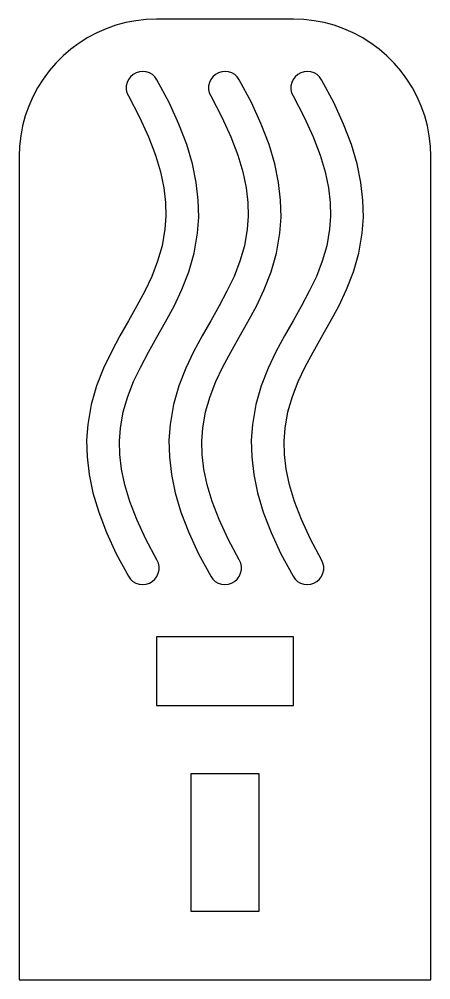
# Model space of a CAD drawing. Header units: millimetres. Extents: x -3928 to -434, y -548 to 1409.
# Drawn here: x -2824 to -2794, y 796.9 to 866.9 of the extents above; entities that cross this region are included whole.
import ezdxf

# ---------------------------------------------------------------- set-up
doc = ezdxf.new("R2010")
doc.units = ezdxf.units.MM
doc.header["$MEASUREMENT"] = 0
doc.layers.add('layer 1', color=7, linetype='Continuous')

msp = doc.modelspace()

# ---------------------------------------------------------------- linework, layer by layer
at = {"layer": 'layer 1', "color": 1, "lineweight": 25}
for points, knots in [([(-2814.0052, 866.9048), (-2814.0052, 866.9048), (-2814.7524, 866.8769), (-2814.7524, 866.8769), (-2814.7524, 866.8769), (-2814.7524, 866.8769), (-2815.4957, 866.7929), (-2815.4957, 866.7929), (-2815.4957, 866.7929), (-2815.4957, 866.7929), (-2816.2306, 866.6539), (-2816.2306, 866.6539), (-2816.2306, 866.6539), (-2816.2306, 866.6539), (-2816.9527, 866.4606), (-2816.9527, 866.4606), (-2816.9527, 866.4606), (-2816.9527, 866.4606), (-2817.6586, 866.2137), (-2817.6586, 866.2137), (-2817.6586, 866.2137), (-2817.6586, 866.2137), (-2818.3441, 865.9145), (-2818.3441, 865.9145), (-2818.3441, 865.9145), (-2818.3441, 865.9145), (-2819.0052, 865.5649), (-2819.0052, 865.5649), (-2819.0052, 865.5649), (-2819.0052, 865.5649), (-2819.6384, 865.1673), (-2819.6384, 865.1673), (-2819.6384, 865.1673), (-2819.6384, 865.1673), (-2820.2402, 864.7232), (-2820.2402, 864.7232), (-2820.2402, 864.7232), (-2820.2402, 864.7232), (-2820.8071, 864.2353), (-2820.8071, 864.2353), (-2820.8071, 864.2353), (-2820.8071, 864.2353), (-2821.3356, 863.7065), (-2821.3356, 863.7065), (-2821.3356, 863.7065), (-2821.3356, 863.7065), (-2821.8235, 863.1396), (-2821.8235, 863.1396), (-2821.8235, 863.1396), (-2821.8235, 863.1396), (-2822.2676, 862.5381), (-2822.2676, 862.5381), (-2822.2676, 862.5381), (-2822.2676, 862.5381), (-2822.6656, 861.9048), (-2822.6656, 861.9048), (-2822.6656, 861.9048), (-2822.6656, 861.9048), (-2823.0148, 861.2437), (-2823.0148, 861.2437), (-2823.0148, 861.2437), (-2823.0148, 861.2437), (-2823.314, 860.5583), (-2823.314, 860.5583), (-2823.314, 860.5583), (-2823.314, 860.5583), (-2823.5609, 859.8524), (-2823.5609, 859.8524), (-2823.5609, 859.8524), (-2823.5609, 859.8524), (-2823.7546, 859.1299), (-2823.7546, 859.1299), (-2823.7546, 859.1299), (-2823.7546, 859.1299), (-2823.8936, 858.3951), (-2823.8936, 858.3951), (-2823.8936, 858.3951), (-2823.8936, 858.3951), (-2823.9772, 857.6521), (-2823.9772, 857.6521), (-2823.9772, 857.6521), (-2823.9772, 857.6521), (-2824.0051, 856.9049), (-2824.0051, 856.9049)], [0, 0, 0, 0, 0.0454545, 0.0454545, 0.0454545, 0.0454545, 0.0909091, 0.0909091, 0.0909091, 0.0909091, 0.1363636, 0.1363636, 0.1363636, 0.1363636, 0.1818182, 0.1818182, 0.1818182, 0.1818182, 0.2272727, 0.2272727, 0.2272727, 0.2272727, 0.2727273, 0.2727273, 0.2727273, 0.2727273, 0.3181818, 0.3181818, 0.3181818, 0.3181818, 0.3636364, 0.3636364, 0.3636364, 0.3636364, 0.4090909, 0.4090909, 0.4090909, 0.4090909, 0.4545455, 0.4545455, 0.4545455, 0.4545455, 0.5, 0.5, 0.5, 0.5, 0.5454545, 0.5454545, 0.5454545, 0.5454545, 0.5909091, 0.5909091, 0.5909091, 0.5909091, 0.6363636, 0.6363636, 0.6363636, 0.6363636, 0.6818182, 0.6818182, 0.6818182, 0.6818182, 0.7272727, 0.7272727, 0.7272727, 0.7272727, 0.7727273, 0.7727273, 0.7727273, 0.7727273, 0.8181818, 0.8181818, 0.8181818, 0.8181818, 0.8636364, 0.8636364, 0.8636364, 0.8636364, 0.9090909, 0.9090909, 0.9090909, 0.9090909, 1, 1, 1, 1]), ([(-2794.0052, 856.9049), (-2794.0052, 856.9049), (-2794.0331, 857.6521), (-2794.0331, 857.6521), (-2794.0331, 857.6521), (-2794.0331, 857.6521), (-2794.117, 858.3951), (-2794.117, 858.3951), (-2794.117, 858.3951), (-2794.117, 858.3951), (-2794.256, 859.1299), (-2794.256, 859.1299), (-2794.256, 859.1299), (-2794.256, 859.1299), (-2794.4494, 859.8524), (-2794.4494, 859.8524), (-2794.4494, 859.8524), (-2794.4494, 859.8524), (-2794.6967, 860.5583), (-2794.6967, 860.5583), (-2794.6967, 860.5583), (-2794.6967, 860.5583), (-2794.9955, 861.2437), (-2794.9955, 861.2437), (-2794.9955, 861.2437), (-2794.9955, 861.2437), (-2795.3451, 861.9048), (-2795.3451, 861.9048), (-2795.3451, 861.9048), (-2795.3451, 861.9048), (-2795.743, 862.5381), (-2795.743, 862.5381), (-2795.743, 862.5381), (-2795.743, 862.5381), (-2796.1868, 863.1396), (-2796.1868, 863.1396), (-2796.1868, 863.1396), (-2796.1868, 863.1396), (-2796.6747, 863.7065), (-2796.6747, 863.7065), (-2796.6747, 863.7065), (-2796.6747, 863.7065), (-2797.2035, 864.2353), (-2797.2035, 864.2353), (-2797.2035, 864.2353), (-2797.2035, 864.2353), (-2797.7704, 864.7232), (-2797.7704, 864.7232), (-2797.7704, 864.7232), (-2797.7704, 864.7232), (-2798.3719, 865.1673), (-2798.3719, 865.1673), (-2798.3719, 865.1673), (-2798.3719, 865.1673), (-2799.0051, 865.5649), (-2799.0051, 865.5649), (-2799.0051, 865.5649), (-2799.0051, 865.5649), (-2799.6662, 865.9145), (-2799.6662, 865.9145), (-2799.6662, 865.9145), (-2799.6662, 865.9145), (-2800.3517, 866.2137), (-2800.3517, 866.2137), (-2800.3517, 866.2137), (-2800.3517, 866.2137), (-2801.0576, 866.4606), (-2801.0576, 866.4606), (-2801.0576, 866.4606), (-2801.0576, 866.4606), (-2801.7801, 866.6539), (-2801.7801, 866.6539), (-2801.7801, 866.6539), (-2801.7801, 866.6539), (-2802.5149, 866.7929), (-2802.5149, 866.7929), (-2802.5149, 866.7929), (-2802.5149, 866.7929), (-2803.2579, 866.8769), (-2803.2579, 866.8769), (-2803.2579, 866.8769), (-2803.2579, 866.8769), (-2804.0054, 866.9048), (-2804.0054, 866.9048)], [0, 0, 0, 0, 0.0454545, 0.0454545, 0.0454545, 0.0454545, 0.0909091, 0.0909091, 0.0909091, 0.0909091, 0.1363636, 0.1363636, 0.1363636, 0.1363636, 0.1818182, 0.1818182, 0.1818182, 0.1818182, 0.2272727, 0.2272727, 0.2272727, 0.2272727, 0.2727273, 0.2727273, 0.2727273, 0.2727273, 0.3181818, 0.3181818, 0.3181818, 0.3181818, 0.3636364, 0.3636364, 0.3636364, 0.3636364, 0.4090909, 0.4090909, 0.4090909, 0.4090909, 0.4545455, 0.4545455, 0.4545455, 0.4545455, 0.5, 0.5, 0.5, 0.5, 0.5454545, 0.5454545, 0.5454545, 0.5454545, 0.5909091, 0.5909091, 0.5909091, 0.5909091, 0.6363636, 0.6363636, 0.6363636, 0.6363636, 0.6818182, 0.6818182, 0.6818182, 0.6818182, 0.7272727, 0.7272727, 0.7272727, 0.7272727, 0.7727273, 0.7727273, 0.7727273, 0.7727273, 0.8181818, 0.8181818, 0.8181818, 0.8181818, 0.8636364, 0.8636364, 0.8636364, 0.8636364, 0.9090909, 0.9090909, 0.9090909, 0.9090909, 1, 1, 1, 1]), ([(-2813.9618, 862.4975), (-2813.9618, 862.4975), (-2814.1079, 862.7018), (-2814.1079, 862.7018), (-2814.1079, 862.7018), (-2814.1079, 862.7018), (-2814.2935, 862.8708), (-2814.2935, 862.8708), (-2814.2935, 862.8708), (-2814.2935, 862.8708), (-2814.5097, 862.9978), (-2814.5097, 862.9978), (-2814.5097, 862.9978), (-2814.5097, 862.9978), (-2814.7478, 863.0768), (-2814.7478, 863.0768), (-2814.7478, 863.0768), (-2814.7478, 863.0768), (-2814.9969, 863.1046), (-2814.9969, 863.1046), (-2814.9969, 863.1046), (-2814.9969, 863.1046), (-2815.2467, 863.0803), (-2815.2467, 863.0803), (-2815.2467, 863.0803), (-2815.2467, 863.0803), (-2815.4858, 863.0045), (-2815.4858, 863.0045), (-2815.4858, 863.0045), (-2815.4858, 863.0045), (-2815.7039, 862.8803), (-2815.7039, 862.8803), (-2815.7039, 862.8803), (-2815.7039, 862.8803), (-2815.8915, 862.7138), (-2815.8915, 862.7138), (-2815.8915, 862.7138), (-2815.8915, 862.7138), (-2816.0404, 862.512), (-2816.0404, 862.512), (-2816.0404, 862.512), (-2816.0404, 862.512), (-2816.1441, 862.2834), (-2816.1441, 862.2834), (-2816.1441, 862.2834), (-2816.1441, 862.2834), (-2816.1978, 862.0382), (-2816.1978, 862.0382), (-2816.1978, 862.0382), (-2816.1978, 862.0382), (-2816.1995, 861.7874), (-2816.1995, 861.7874), (-2816.1995, 861.7874), (-2816.1995, 861.7874), (-2816.1491, 861.5418), (-2816.1491, 861.5418), (-2816.1491, 861.5418), (-2816.1491, 861.5418), (-2816.0485, 861.3118), (-2816.0485, 861.3118)], [0, 0, 0, 0, 0.0625, 0.0625, 0.0625, 0.0625, 0.125, 0.125, 0.125, 0.125, 0.1875, 0.1875, 0.1875, 0.1875, 0.25, 0.25, 0.25, 0.25, 0.3125, 0.3125, 0.3125, 0.3125, 0.375, 0.375, 0.375, 0.375, 0.4375, 0.4375, 0.4375, 0.4375, 0.5, 0.5, 0.5, 0.5, 0.5625, 0.5625, 0.5625, 0.5625, 0.625, 0.625, 0.625, 0.625, 0.6875, 0.6875, 0.6875, 0.6875, 0.75, 0.75, 0.75, 0.75, 0.8125, 0.8125, 0.8125, 0.8125, 0.875, 0.875, 0.875, 0.875, 1, 1, 1, 1]), ([(-2807.9618, 862.4975), (-2807.9618, 862.4975), (-2808.1079, 862.7018), (-2808.1079, 862.7018), (-2808.1079, 862.7018), (-2808.1079, 862.7018), (-2808.2934, 862.8708), (-2808.2934, 862.8708), (-2808.2934, 862.8708), (-2808.2934, 862.8708), (-2808.5097, 862.9978), (-2808.5097, 862.9978), (-2808.5097, 862.9978), (-2808.5097, 862.9978), (-2808.7478, 863.0768), (-2808.7478, 863.0768), (-2808.7478, 863.0768), (-2808.7478, 863.0768), (-2808.9972, 863.1046), (-2808.9972, 863.1046), (-2808.9972, 863.1046), (-2808.9972, 863.1046), (-2809.2466, 863.0803), (-2809.2466, 863.0803), (-2809.2466, 863.0803), (-2809.2466, 863.0803), (-2809.4858, 863.0045), (-2809.4858, 863.0045), (-2809.4858, 863.0045), (-2809.4858, 863.0045), (-2809.7038, 862.8803), (-2809.7038, 862.8803), (-2809.7038, 862.8803), (-2809.7038, 862.8803), (-2809.8915, 862.7138), (-2809.8915, 862.7138), (-2809.8915, 862.7138), (-2809.8915, 862.7138), (-2810.0404, 862.512), (-2810.0404, 862.512), (-2810.0404, 862.512), (-2810.0404, 862.512), (-2810.1441, 862.2834), (-2810.1441, 862.2834), (-2810.1441, 862.2834), (-2810.1441, 862.2834), (-2810.1977, 862.0382), (-2810.1977, 862.0382), (-2810.1977, 862.0382), (-2810.1977, 862.0382), (-2810.1995, 861.7874), (-2810.1995, 861.7874), (-2810.1995, 861.7874), (-2810.1995, 861.7874), (-2810.149, 861.5418), (-2810.149, 861.5418), (-2810.149, 861.5418), (-2810.149, 861.5418), (-2810.0485, 861.3118), (-2810.0485, 861.3118)], [0, 0, 0, 0, 0.0625, 0.0625, 0.0625, 0.0625, 0.125, 0.125, 0.125, 0.125, 0.1875, 0.1875, 0.1875, 0.1875, 0.25, 0.25, 0.25, 0.25, 0.3125, 0.3125, 0.3125, 0.3125, 0.375, 0.375, 0.375, 0.375, 0.4375, 0.4375, 0.4375, 0.4375, 0.5, 0.5, 0.5, 0.5, 0.5625, 0.5625, 0.5625, 0.5625, 0.625, 0.625, 0.625, 0.625, 0.6875, 0.6875, 0.6875, 0.6875, 0.75, 0.75, 0.75, 0.75, 0.8125, 0.8125, 0.8125, 0.8125, 0.875, 0.875, 0.875, 0.875, 1, 1, 1, 1]), ([(-2801.9618, 862.4975), (-2801.9618, 862.4975), (-2802.1082, 862.7018), (-2802.1082, 862.7018), (-2802.1082, 862.7018), (-2802.1082, 862.7018), (-2802.2934, 862.8708), (-2802.2934, 862.8708), (-2802.2934, 862.8708), (-2802.2934, 862.8708), (-2802.5096, 862.9978), (-2802.5096, 862.9978), (-2802.5096, 862.9978), (-2802.5096, 862.9978), (-2802.7477, 863.0768), (-2802.7477, 863.0768), (-2802.7477, 863.0768), (-2802.7477, 863.0768), (-2802.9972, 863.1046), (-2802.9972, 863.1046), (-2802.9972, 863.1046), (-2802.9972, 863.1046), (-2803.2466, 863.0803), (-2803.2466, 863.0803), (-2803.2466, 863.0803), (-2803.2466, 863.0803), (-2803.4858, 863.0045), (-2803.4858, 863.0045), (-2803.4858, 863.0045), (-2803.4858, 863.0045), (-2803.7038, 862.8803), (-2803.7038, 862.8803), (-2803.7038, 862.8803), (-2803.7038, 862.8803), (-2803.8915, 862.7138), (-2803.8915, 862.7138), (-2803.8915, 862.7138), (-2803.8915, 862.7138), (-2804.0403, 862.512), (-2804.0403, 862.512), (-2804.0403, 862.512), (-2804.0403, 862.512), (-2804.144, 862.2834), (-2804.144, 862.2834), (-2804.144, 862.2834), (-2804.144, 862.2834), (-2804.1977, 862.0382), (-2804.1977, 862.0382), (-2804.1977, 862.0382), (-2804.1977, 862.0382), (-2804.1994, 861.7874), (-2804.1994, 861.7874), (-2804.1994, 861.7874), (-2804.1994, 861.7874), (-2804.149, 861.5418), (-2804.149, 861.5418), (-2804.149, 861.5418), (-2804.149, 861.5418), (-2804.0484, 861.3118), (-2804.0484, 861.3118)], [0, 0, 0, 0, 0.0625, 0.0625, 0.0625, 0.0625, 0.125, 0.125, 0.125, 0.125, 0.1875, 0.1875, 0.1875, 0.1875, 0.25, 0.25, 0.25, 0.25, 0.3125, 0.3125, 0.3125, 0.3125, 0.375, 0.375, 0.375, 0.375, 0.4375, 0.4375, 0.4375, 0.4375, 0.5, 0.5, 0.5, 0.5, 0.5625, 0.5625, 0.5625, 0.5625, 0.625, 0.625, 0.625, 0.625, 0.6875, 0.6875, 0.6875, 0.6875, 0.75, 0.75, 0.75, 0.75, 0.8125, 0.8125, 0.8125, 0.8125, 0.875, 0.875, 0.875, 0.875, 1, 1, 1, 1]), ([(-2813.9647, 827.5027), (-2813.9647, 827.5027), (-2814.7835, 829.0235), (-2814.7835, 829.0235), (-2814.7835, 829.0235), (-2814.7835, 829.0235), (-2815.4379, 830.4392), (-2815.4379, 830.4392), (-2815.4379, 830.4392), (-2815.4379, 830.4392), (-2815.9399, 831.755), (-2815.9399, 831.755), (-2815.9399, 831.755), (-2815.9399, 831.755), (-2816.3029, 832.9778), (-2816.3029, 832.9778), (-2816.3029, 832.9778), (-2816.3029, 832.9778), (-2816.5399, 834.1144), (-2816.5399, 834.1144), (-2816.5399, 834.1144), (-2816.5399, 834.1144), (-2816.6648, 835.1745), (-2816.6648, 835.1745), (-2816.6648, 835.1745), (-2816.6648, 835.1745), (-2816.6895, 836.1672), (-2816.6895, 836.1672), (-2816.6895, 836.1672), (-2816.6895, 836.1672), (-2816.6257, 837.1042), (-2816.6257, 837.1042), (-2816.6257, 837.1042), (-2816.6257, 837.1042), (-2816.4193, 838.286), (-2816.4193, 838.286), (-2816.4193, 838.286), (-2816.4193, 838.286), (-2816.0926, 839.4131), (-2816.0926, 839.4131), (-2816.0926, 839.4131), (-2816.0926, 839.4131), (-2815.664, 840.5057), (-2815.664, 840.5057), (-2815.664, 840.5057), (-2815.664, 840.5057), (-2815.1514, 841.581), (-2815.1514, 841.581), (-2815.1514, 841.581), (-2815.1514, 841.581), (-2814.5767, 842.6534), (-2814.5767, 842.6534), (-2814.5767, 842.6534), (-2814.5767, 842.6534), (-2813.9633, 843.7371), (-2813.9633, 843.7371), (-2813.9633, 843.7371), (-2813.9633, 843.7371), (-2813.335, 844.8466), (-2813.335, 844.8466), (-2813.335, 844.8466), (-2813.335, 844.8466), (-2812.7201, 845.9981), (-2812.7201, 845.9981), (-2812.7201, 845.9981), (-2812.7201, 845.9981), (-2812.1475, 847.2071), (-2812.1475, 847.2071), (-2812.1475, 847.2071), (-2812.1475, 847.2071), (-2811.6476, 848.4894), (-2811.6476, 848.4894), (-2811.6476, 848.4894), (-2811.6476, 848.4894), (-2811.2539, 849.8585), (-2811.2539, 849.8585), (-2811.2539, 849.8585), (-2811.2539, 849.8585), (-2811.0003, 851.3243), (-2811.0003, 851.3243), (-2811.0003, 851.3243), (-2811.0003, 851.3243), (-2810.9216, 852.4906), (-2810.9216, 852.4906), (-2810.9216, 852.4906), (-2810.9216, 852.4906), (-2810.9516, 853.7162), (-2810.9516, 853.7162), (-2810.9516, 853.7162), (-2810.9516, 853.7162), (-2811.1015, 855.0027), (-2811.1015, 855.0027), (-2811.1015, 855.0027), (-2811.1015, 855.0027), (-2811.3802, 856.3539), (-2811.3802, 856.3539), (-2811.3802, 856.3539), (-2811.3802, 856.3539), (-2811.7969, 857.7728), (-2811.7969, 857.7728), (-2811.7969, 857.7728), (-2811.7969, 857.7728), (-2812.3599, 859.2654), (-2812.3599, 859.2654), (-2812.3599, 859.2654), (-2812.3599, 859.2654), (-2813.0785, 860.838), (-2813.0785, 860.838), (-2813.0785, 860.838), (-2813.0785, 860.838), (-2813.9618, 862.4975), (-2813.9618, 862.4975)], [0, 0, 0, 0, 0.0344828, 0.0344828, 0.0344828, 0.0344828, 0.0689655, 0.0689655, 0.0689655, 0.0689655, 0.1034483, 0.1034483, 0.1034483, 0.1034483, 0.137931, 0.137931, 0.137931, 0.137931, 0.1724138, 0.1724138, 0.1724138, 0.1724138, 0.2068966, 0.2068966, 0.2068966, 0.2068966, 0.2413793, 0.2413793, 0.2413793, 0.2413793, 0.2758621, 0.2758621, 0.2758621, 0.2758621, 0.3103448, 0.3103448, 0.3103448, 0.3103448, 0.3448276, 0.3448276, 0.3448276, 0.3448276, 0.3793103, 0.3793103, 0.3793103, 0.3793103, 0.4137931, 0.4137931, 0.4137931, 0.4137931, 0.4482759, 0.4482759, 0.4482759, 0.4482759, 0.4827586, 0.4827586, 0.4827586, 0.4827586, 0.5172414, 0.5172414, 0.5172414, 0.5172414, 0.5517241, 0.5517241, 0.5517241, 0.5517241, 0.5862069, 0.5862069, 0.5862069, 0.5862069, 0.6206897, 0.6206897, 0.6206897, 0.6206897, 0.6551724, 0.6551724, 0.6551724, 0.6551724, 0.6896552, 0.6896552, 0.6896552, 0.6896552, 0.7241379, 0.7241379, 0.7241379, 0.7241379, 0.7586207, 0.7586207, 0.7586207, 0.7586207, 0.7931034, 0.7931034, 0.7931034, 0.7931034, 0.8275862, 0.8275862, 0.8275862, 0.8275862, 0.862069, 0.862069, 0.862069, 0.862069, 0.8965517, 0.8965517, 0.8965517, 0.8965517, 0.9310345, 0.9310345, 0.9310345, 0.9310345, 1, 1, 1, 1]), ([(-2807.9646, 827.5027), (-2807.9646, 827.5027), (-2808.7834, 829.0235), (-2808.7834, 829.0235), (-2808.7834, 829.0235), (-2808.7834, 829.0235), (-2809.4378, 830.4392), (-2809.4378, 830.4392), (-2809.4378, 830.4392), (-2809.4378, 830.4392), (-2809.9398, 831.755), (-2809.9398, 831.755), (-2809.9398, 831.755), (-2809.9398, 831.755), (-2810.3028, 832.9778), (-2810.3028, 832.9778), (-2810.3028, 832.9778), (-2810.3028, 832.9778), (-2810.5399, 834.1144), (-2810.5399, 834.1144), (-2810.5399, 834.1144), (-2810.5399, 834.1144), (-2810.6648, 835.1745), (-2810.6648, 835.1745), (-2810.6648, 835.1745), (-2810.6648, 835.1745), (-2810.6895, 836.1672), (-2810.6895, 836.1672), (-2810.6895, 836.1672), (-2810.6895, 836.1672), (-2810.6256, 837.1042), (-2810.6256, 837.1042), (-2810.6256, 837.1042), (-2810.6256, 837.1042), (-2810.4193, 838.286), (-2810.4193, 838.286), (-2810.4193, 838.286), (-2810.4193, 838.286), (-2810.0929, 839.4131), (-2810.0929, 839.4131), (-2810.0929, 839.4131), (-2810.0929, 839.4131), (-2809.664, 840.5057), (-2809.664, 840.5057), (-2809.664, 840.5057), (-2809.664, 840.5057), (-2809.1514, 841.581), (-2809.1514, 841.581), (-2809.1514, 841.581), (-2809.1514, 841.581), (-2808.5767, 842.6534), (-2808.5767, 842.6534), (-2808.5767, 842.6534), (-2808.5767, 842.6534), (-2807.9632, 843.7371), (-2807.9632, 843.7371), (-2807.9632, 843.7371), (-2807.9632, 843.7371), (-2807.3349, 844.8466), (-2807.3349, 844.8466), (-2807.3349, 844.8466), (-2807.3349, 844.8466), (-2806.72, 845.9981), (-2806.72, 845.9981), (-2806.72, 845.9981), (-2806.72, 845.9981), (-2806.1475, 847.2071), (-2806.1475, 847.2071), (-2806.1475, 847.2071), (-2806.1475, 847.2071), (-2805.6476, 848.4894), (-2805.6476, 848.4894), (-2805.6476, 848.4894), (-2805.6476, 848.4894), (-2805.2539, 849.8585), (-2805.2539, 849.8585), (-2805.2539, 849.8585), (-2805.2539, 849.8585), (-2805.0006, 851.3243), (-2805.0006, 851.3243), (-2805.0006, 851.3243), (-2805.0006, 851.3243), (-2804.9216, 852.4906), (-2804.9216, 852.4906), (-2804.9216, 852.4906), (-2804.9216, 852.4906), (-2804.9519, 853.7162), (-2804.9519, 853.7162), (-2804.9519, 853.7162), (-2804.9519, 853.7162), (-2805.1015, 855.0027), (-2805.1015, 855.0027), (-2805.1015, 855.0027), (-2805.1015, 855.0027), (-2805.3802, 856.3539), (-2805.3802, 856.3539), (-2805.3802, 856.3539), (-2805.3802, 856.3539), (-2805.7968, 857.7728), (-2805.7968, 857.7728), (-2805.7968, 857.7728), (-2805.7968, 857.7728), (-2806.3598, 859.2654), (-2806.3598, 859.2654), (-2806.3598, 859.2654), (-2806.3598, 859.2654), (-2807.0784, 860.838), (-2807.0784, 860.838), (-2807.0784, 860.838), (-2807.0784, 860.838), (-2807.9618, 862.4975), (-2807.9618, 862.4975)], [0, 0, 0, 0, 0.0344828, 0.0344828, 0.0344828, 0.0344828, 0.0689655, 0.0689655, 0.0689655, 0.0689655, 0.1034483, 0.1034483, 0.1034483, 0.1034483, 0.137931, 0.137931, 0.137931, 0.137931, 0.1724138, 0.1724138, 0.1724138, 0.1724138, 0.2068966, 0.2068966, 0.2068966, 0.2068966, 0.2413793, 0.2413793, 0.2413793, 0.2413793, 0.2758621, 0.2758621, 0.2758621, 0.2758621, 0.3103448, 0.3103448, 0.3103448, 0.3103448, 0.3448276, 0.3448276, 0.3448276, 0.3448276, 0.3793103, 0.3793103, 0.3793103, 0.3793103, 0.4137931, 0.4137931, 0.4137931, 0.4137931, 0.4482759, 0.4482759, 0.4482759, 0.4482759, 0.4827586, 0.4827586, 0.4827586, 0.4827586, 0.5172414, 0.5172414, 0.5172414, 0.5172414, 0.5517241, 0.5517241, 0.5517241, 0.5517241, 0.5862069, 0.5862069, 0.5862069, 0.5862069, 0.6206897, 0.6206897, 0.6206897, 0.6206897, 0.6551724, 0.6551724, 0.6551724, 0.6551724, 0.6896552, 0.6896552, 0.6896552, 0.6896552, 0.7241379, 0.7241379, 0.7241379, 0.7241379, 0.7586207, 0.7586207, 0.7586207, 0.7586207, 0.7931034, 0.7931034, 0.7931034, 0.7931034, 0.8275862, 0.8275862, 0.8275862, 0.8275862, 0.862069, 0.862069, 0.862069, 0.862069, 0.8965517, 0.8965517, 0.8965517, 0.8965517, 0.9310345, 0.9310345, 0.9310345, 0.9310345, 1, 1, 1, 1]), ([(-2801.9649, 827.5027), (-2801.9649, 827.5027), (-2802.7837, 829.0235), (-2802.7837, 829.0235), (-2802.7837, 829.0235), (-2802.7837, 829.0235), (-2803.4378, 830.4392), (-2803.4378, 830.4392), (-2803.4378, 830.4392), (-2803.4378, 830.4392), (-2803.9398, 831.755), (-2803.9398, 831.755), (-2803.9398, 831.755), (-2803.9398, 831.755), (-2804.3028, 832.9778), (-2804.3028, 832.9778), (-2804.3028, 832.9778), (-2804.3028, 832.9778), (-2804.5399, 834.1144), (-2804.5399, 834.1144), (-2804.5399, 834.1144), (-2804.5399, 834.1144), (-2804.6647, 835.1745), (-2804.6647, 835.1745), (-2804.6647, 835.1745), (-2804.6647, 835.1745), (-2804.6894, 836.1672), (-2804.6894, 836.1672), (-2804.6894, 836.1672), (-2804.6894, 836.1672), (-2804.6256, 837.1042), (-2804.6256, 837.1042), (-2804.6256, 837.1042), (-2804.6256, 837.1042), (-2804.4192, 838.286), (-2804.4192, 838.286), (-2804.4192, 838.286), (-2804.4192, 838.286), (-2804.0929, 839.4131), (-2804.0929, 839.4131), (-2804.0929, 839.4131), (-2804.0929, 839.4131), (-2803.6639, 840.5057), (-2803.6639, 840.5057), (-2803.6639, 840.5057), (-2803.6639, 840.5057), (-2803.1513, 841.581), (-2803.1513, 841.581), (-2803.1513, 841.581), (-2803.1513, 841.581), (-2802.5767, 842.6534), (-2802.5767, 842.6534), (-2802.5767, 842.6534), (-2802.5767, 842.6534), (-2801.9632, 843.7371), (-2801.9632, 843.7371), (-2801.9632, 843.7371), (-2801.9632, 843.7371), (-2801.3349, 844.8466), (-2801.3349, 844.8466), (-2801.3349, 844.8466), (-2801.3349, 844.8466), (-2800.72, 845.9981), (-2800.72, 845.9981), (-2800.72, 845.9981), (-2800.72, 845.9981), (-2800.1474, 847.2071), (-2800.1474, 847.2071), (-2800.1474, 847.2071), (-2800.1474, 847.2071), (-2799.6475, 848.4894), (-2799.6475, 848.4894), (-2799.6475, 848.4894), (-2799.6475, 848.4894), (-2799.2538, 849.8585), (-2799.2538, 849.8585), (-2799.2538, 849.8585), (-2799.2538, 849.8585), (-2799.0005, 851.3243), (-2799.0005, 851.3243), (-2799.0005, 851.3243), (-2799.0005, 851.3243), (-2798.9219, 852.4906), (-2798.9219, 852.4906), (-2798.9219, 852.4906), (-2798.9219, 852.4906), (-2798.9519, 853.7162), (-2798.9519, 853.7162), (-2798.9519, 853.7162), (-2798.9519, 853.7162), (-2799.1014, 855.0027), (-2799.1014, 855.0027), (-2799.1014, 855.0027), (-2799.1014, 855.0027), (-2799.3801, 856.3539), (-2799.3801, 856.3539), (-2799.3801, 856.3539), (-2799.3801, 856.3539), (-2799.7968, 857.7728), (-2799.7968, 857.7728), (-2799.7968, 857.7728), (-2799.7968, 857.7728), (-2800.3598, 859.2654), (-2800.3598, 859.2654), (-2800.3598, 859.2654), (-2800.3598, 859.2654), (-2801.0784, 860.838), (-2801.0784, 860.838), (-2801.0784, 860.838), (-2801.0784, 860.838), (-2801.9618, 862.4975), (-2801.9618, 862.4975)], [0, 0, 0, 0, 0.0344828, 0.0344828, 0.0344828, 0.0344828, 0.0689655, 0.0689655, 0.0689655, 0.0689655, 0.1034483, 0.1034483, 0.1034483, 0.1034483, 0.137931, 0.137931, 0.137931, 0.137931, 0.1724138, 0.1724138, 0.1724138, 0.1724138, 0.2068966, 0.2068966, 0.2068966, 0.2068966, 0.2413793, 0.2413793, 0.2413793, 0.2413793, 0.2758621, 0.2758621, 0.2758621, 0.2758621, 0.3103448, 0.3103448, 0.3103448, 0.3103448, 0.3448276, 0.3448276, 0.3448276, 0.3448276, 0.3793103, 0.3793103, 0.3793103, 0.3793103, 0.4137931, 0.4137931, 0.4137931, 0.4137931, 0.4482759, 0.4482759, 0.4482759, 0.4482759, 0.4827586, 0.4827586, 0.4827586, 0.4827586, 0.5172414, 0.5172414, 0.5172414, 0.5172414, 0.5517241, 0.5517241, 0.5517241, 0.5517241, 0.5862069, 0.5862069, 0.5862069, 0.5862069, 0.6206897, 0.6206897, 0.6206897, 0.6206897, 0.6551724, 0.6551724, 0.6551724, 0.6551724, 0.6896552, 0.6896552, 0.6896552, 0.6896552, 0.7241379, 0.7241379, 0.7241379, 0.7241379, 0.7586207, 0.7586207, 0.7586207, 0.7586207, 0.7931034, 0.7931034, 0.7931034, 0.7931034, 0.8275862, 0.8275862, 0.8275862, 0.8275862, 0.862069, 0.862069, 0.862069, 0.862069, 0.8965517, 0.8965517, 0.8965517, 0.8965517, 0.9310345, 0.9310345, 0.9310345, 0.9310345, 1, 1, 1, 1]), ([(-2816.0485, 861.3118), (-2816.0485, 861.3118), (-2815.2294, 859.773), (-2815.2294, 859.773), (-2815.2294, 859.773), (-2815.2294, 859.773), (-2814.5746, 858.3407), (-2814.5746, 858.3407), (-2814.5746, 858.3407), (-2814.5746, 858.3407), (-2814.0719, 857.009), (-2814.0719, 857.009), (-2814.0719, 857.009), (-2814.0719, 857.009), (-2813.7086, 855.7715), (-2813.7086, 855.7715), (-2813.7086, 855.7715), (-2813.7086, 855.7715), (-2813.4708, 854.6207), (-2813.4708, 854.6207), (-2813.4708, 854.6207), (-2813.4708, 854.6207), (-2813.3459, 853.5479), (-2813.3459, 853.5479), (-2813.3459, 853.5479), (-2813.3459, 853.5479), (-2813.3209, 852.5432), (-2813.3209, 852.5432), (-2813.3209, 852.5432), (-2813.3209, 852.5432), (-2813.3851, 851.5956), (-2813.3851, 851.5956), (-2813.3851, 851.5956), (-2813.3851, 851.5956), (-2813.5918, 850.4018), (-2813.5918, 850.4018), (-2813.5918, 850.4018), (-2813.5918, 850.4018), (-2813.9185, 849.2655), (-2813.9185, 849.2655), (-2813.9185, 849.2655), (-2813.9185, 849.2655), (-2814.3474, 848.1659), (-2814.3474, 848.1659), (-2814.3474, 848.1659), (-2814.3474, 848.1659), (-2814.86, 847.0864), (-2814.86, 847.0864), (-2814.86, 847.0864), (-2814.86, 847.0864), (-2815.4343, 846.0119), (-2815.4343, 846.0119), (-2815.4343, 846.0119), (-2815.4343, 846.0119), (-2816.0471, 844.9278), (-2816.0471, 844.9278), (-2816.0471, 844.9278), (-2816.0471, 844.9278), (-2816.6751, 843.82), (-2816.6751, 843.82), (-2816.6751, 843.82), (-2816.6751, 843.82), (-2817.29, 842.6725), (-2817.29, 842.6725), (-2817.29, 842.6725), (-2817.29, 842.6725), (-2817.8622, 841.4688), (-2817.8622, 841.4688), (-2817.8622, 841.4688), (-2817.8622, 841.4688), (-2818.362, 840.1938), (-2818.362, 840.1938), (-2818.362, 840.1938), (-2818.362, 840.1938), (-2818.7561, 838.8335), (-2818.7561, 838.8335), (-2818.7561, 838.8335), (-2818.7561, 838.8335), (-2819.0097, 837.378), (-2819.0097, 837.378), (-2819.0097, 837.378), (-2819.0097, 837.378), (-2819.0888, 836.2205), (-2819.0888, 836.2205), (-2819.0888, 836.2205), (-2819.0888, 836.2205), (-2819.0588, 835.0045), (-2819.0588, 835.0045), (-2819.0588, 835.0045), (-2819.0588, 835.0045), (-2818.9089, 833.7285), (-2818.9089, 833.7285), (-2818.9089, 833.7285), (-2818.9089, 833.7285), (-2818.6295, 832.3897), (-2818.6295, 832.3897), (-2818.6295, 832.3897), (-2818.6295, 832.3897), (-2818.2125, 830.9839), (-2818.2125, 830.9839), (-2818.2125, 830.9839), (-2818.2125, 830.9839), (-2817.6487, 829.5061), (-2817.6487, 829.5061), (-2817.6487, 829.5061), (-2817.6487, 829.5061), (-2816.9298, 827.9493), (-2816.9298, 827.9493), (-2816.9298, 827.9493), (-2816.9298, 827.9493), (-2816.0457, 826.3067), (-2816.0457, 826.3067)], [0, 0, 0, 0, 0.0344828, 0.0344828, 0.0344828, 0.0344828, 0.0689655, 0.0689655, 0.0689655, 0.0689655, 0.1034483, 0.1034483, 0.1034483, 0.1034483, 0.137931, 0.137931, 0.137931, 0.137931, 0.1724138, 0.1724138, 0.1724138, 0.1724138, 0.2068966, 0.2068966, 0.2068966, 0.2068966, 0.2413793, 0.2413793, 0.2413793, 0.2413793, 0.2758621, 0.2758621, 0.2758621, 0.2758621, 0.3103448, 0.3103448, 0.3103448, 0.3103448, 0.3448276, 0.3448276, 0.3448276, 0.3448276, 0.3793103, 0.3793103, 0.3793103, 0.3793103, 0.4137931, 0.4137931, 0.4137931, 0.4137931, 0.4482759, 0.4482759, 0.4482759, 0.4482759, 0.4827586, 0.4827586, 0.4827586, 0.4827586, 0.5172414, 0.5172414, 0.5172414, 0.5172414, 0.5517241, 0.5517241, 0.5517241, 0.5517241, 0.5862069, 0.5862069, 0.5862069, 0.5862069, 0.6206897, 0.6206897, 0.6206897, 0.6206897, 0.6551724, 0.6551724, 0.6551724, 0.6551724, 0.6896552, 0.6896552, 0.6896552, 0.6896552, 0.7241379, 0.7241379, 0.7241379, 0.7241379, 0.7586207, 0.7586207, 0.7586207, 0.7586207, 0.7931034, 0.7931034, 0.7931034, 0.7931034, 0.8275862, 0.8275862, 0.8275862, 0.8275862, 0.862069, 0.862069, 0.862069, 0.862069, 0.8965517, 0.8965517, 0.8965517, 0.8965517, 0.9310345, 0.9310345, 0.9310345, 0.9310345, 1, 1, 1, 1]), ([(-2810.0485, 861.3118), (-2810.0485, 861.3118), (-2809.2293, 859.773), (-2809.2293, 859.773), (-2809.2293, 859.773), (-2809.2293, 859.773), (-2808.5746, 858.3407), (-2808.5746, 858.3407), (-2808.5746, 858.3407), (-2808.5746, 858.3407), (-2808.0719, 857.009), (-2808.0719, 857.009), (-2808.0719, 857.009), (-2808.0719, 857.009), (-2807.7085, 855.7715), (-2807.7085, 855.7715), (-2807.7085, 855.7715), (-2807.7085, 855.7715), (-2807.4707, 854.6207), (-2807.4707, 854.6207), (-2807.4707, 854.6207), (-2807.4707, 854.6207), (-2807.3459, 853.5479), (-2807.3459, 853.5479), (-2807.3459, 853.5479), (-2807.3459, 853.5479), (-2807.3208, 852.5432), (-2807.3208, 852.5432), (-2807.3208, 852.5432), (-2807.3208, 852.5432), (-2807.385, 851.5956), (-2807.385, 851.5956), (-2807.385, 851.5956), (-2807.385, 851.5956), (-2807.5917, 850.4018), (-2807.5917, 850.4018), (-2807.5917, 850.4018), (-2807.5917, 850.4018), (-2807.9184, 849.2655), (-2807.9184, 849.2655), (-2807.9184, 849.2655), (-2807.9184, 849.2655), (-2808.3474, 848.1659), (-2808.3474, 848.1659), (-2808.3474, 848.1659), (-2808.3474, 848.1659), (-2808.86, 847.0864), (-2808.86, 847.0864), (-2808.86, 847.0864), (-2808.86, 847.0864), (-2809.4343, 846.0119), (-2809.4343, 846.0119), (-2809.4343, 846.0119), (-2809.4343, 846.0119), (-2810.0471, 844.9278), (-2810.0471, 844.9278), (-2810.0471, 844.9278), (-2810.0471, 844.9278), (-2810.675, 843.82), (-2810.675, 843.82), (-2810.675, 843.82), (-2810.675, 843.82), (-2811.2899, 842.6725), (-2811.2899, 842.6725), (-2811.2899, 842.6725), (-2811.2899, 842.6725), (-2811.8621, 841.4688), (-2811.8621, 841.4688), (-2811.8621, 841.4688), (-2811.8621, 841.4688), (-2812.3624, 840.1938), (-2812.3624, 840.1938), (-2812.3624, 840.1938), (-2812.3624, 840.1938), (-2812.7561, 838.8335), (-2812.7561, 838.8335), (-2812.7561, 838.8335), (-2812.7561, 838.8335), (-2813.0101, 837.378), (-2813.0101, 837.378), (-2813.0101, 837.378), (-2813.0101, 837.378), (-2813.0887, 836.2205), (-2813.0887, 836.2205), (-2813.0887, 836.2205), (-2813.0887, 836.2205), (-2813.0587, 835.0045), (-2813.0587, 835.0045), (-2813.0587, 835.0045), (-2813.0587, 835.0045), (-2812.9088, 833.7285), (-2812.9088, 833.7285), (-2812.9088, 833.7285), (-2812.9088, 833.7285), (-2812.6294, 832.3897), (-2812.6294, 832.3897), (-2812.6294, 832.3897), (-2812.6294, 832.3897), (-2812.2124, 830.9839), (-2812.2124, 830.9839), (-2812.2124, 830.9839), (-2812.2124, 830.9839), (-2811.649, 829.5061), (-2811.649, 829.5061), (-2811.649, 829.5061), (-2811.649, 829.5061), (-2810.9297, 827.9493), (-2810.9297, 827.9493), (-2810.9297, 827.9493), (-2810.9297, 827.9493), (-2810.0457, 826.3067), (-2810.0457, 826.3067)], [0, 0, 0, 0, 0.0344828, 0.0344828, 0.0344828, 0.0344828, 0.0689655, 0.0689655, 0.0689655, 0.0689655, 0.1034483, 0.1034483, 0.1034483, 0.1034483, 0.137931, 0.137931, 0.137931, 0.137931, 0.1724138, 0.1724138, 0.1724138, 0.1724138, 0.2068966, 0.2068966, 0.2068966, 0.2068966, 0.2413793, 0.2413793, 0.2413793, 0.2413793, 0.2758621, 0.2758621, 0.2758621, 0.2758621, 0.3103448, 0.3103448, 0.3103448, 0.3103448, 0.3448276, 0.3448276, 0.3448276, 0.3448276, 0.3793103, 0.3793103, 0.3793103, 0.3793103, 0.4137931, 0.4137931, 0.4137931, 0.4137931, 0.4482759, 0.4482759, 0.4482759, 0.4482759, 0.4827586, 0.4827586, 0.4827586, 0.4827586, 0.5172414, 0.5172414, 0.5172414, 0.5172414, 0.5517241, 0.5517241, 0.5517241, 0.5517241, 0.5862069, 0.5862069, 0.5862069, 0.5862069, 0.6206897, 0.6206897, 0.6206897, 0.6206897, 0.6551724, 0.6551724, 0.6551724, 0.6551724, 0.6896552, 0.6896552, 0.6896552, 0.6896552, 0.7241379, 0.7241379, 0.7241379, 0.7241379, 0.7586207, 0.7586207, 0.7586207, 0.7586207, 0.7931034, 0.7931034, 0.7931034, 0.7931034, 0.8275862, 0.8275862, 0.8275862, 0.8275862, 0.862069, 0.862069, 0.862069, 0.862069, 0.8965517, 0.8965517, 0.8965517, 0.8965517, 0.9310345, 0.9310345, 0.9310345, 0.9310345, 1, 1, 1, 1]), ([(-2804.0484, 861.3118), (-2804.0484, 861.3118), (-2803.2293, 859.773), (-2803.2293, 859.773), (-2803.2293, 859.773), (-2803.2293, 859.773), (-2802.5745, 858.3407), (-2802.5745, 858.3407), (-2802.5745, 858.3407), (-2802.5745, 858.3407), (-2802.0718, 857.009), (-2802.0718, 857.009), (-2802.0718, 857.009), (-2802.0718, 857.009), (-2801.7085, 855.7715), (-2801.7085, 855.7715), (-2801.7085, 855.7715), (-2801.7085, 855.7715), (-2801.4707, 854.6207), (-2801.4707, 854.6207), (-2801.4707, 854.6207), (-2801.4707, 854.6207), (-2801.3458, 853.5479), (-2801.3458, 853.5479), (-2801.3458, 853.5479), (-2801.3458, 853.5479), (-2801.3211, 852.5432), (-2801.3211, 852.5432), (-2801.3211, 852.5432), (-2801.3211, 852.5432), (-2801.385, 851.5956), (-2801.385, 851.5956), (-2801.385, 851.5956), (-2801.385, 851.5956), (-2801.5917, 850.4018), (-2801.5917, 850.4018), (-2801.5917, 850.4018), (-2801.5917, 850.4018), (-2801.9184, 849.2655), (-2801.9184, 849.2655), (-2801.9184, 849.2655), (-2801.9184, 849.2655), (-2802.3473, 848.1659), (-2802.3473, 848.1659), (-2802.3473, 848.1659), (-2802.3473, 848.1659), (-2802.8599, 847.0864), (-2802.8599, 847.0864), (-2802.8599, 847.0864), (-2802.8599, 847.0864), (-2803.4343, 846.0119), (-2803.4343, 846.0119), (-2803.4343, 846.0119), (-2803.4343, 846.0119), (-2804.047, 844.9278), (-2804.047, 844.9278), (-2804.047, 844.9278), (-2804.047, 844.9278), (-2804.675, 843.82), (-2804.675, 843.82), (-2804.675, 843.82), (-2804.675, 843.82), (-2805.2899, 842.6725), (-2805.2899, 842.6725), (-2805.2899, 842.6725), (-2805.2899, 842.6725), (-2805.8621, 841.4688), (-2805.8621, 841.4688), (-2805.8621, 841.4688), (-2805.8621, 841.4688), (-2806.3623, 840.1938), (-2806.3623, 840.1938), (-2806.3623, 840.1938), (-2806.3623, 840.1938), (-2806.756, 838.8335), (-2806.756, 838.8335), (-2806.756, 838.8335), (-2806.756, 838.8335), (-2807.01, 837.378), (-2807.01, 837.378), (-2807.01, 837.378), (-2807.01, 837.378), (-2807.0887, 836.2205), (-2807.0887, 836.2205), (-2807.0887, 836.2205), (-2807.0887, 836.2205), (-2807.0587, 835.0045), (-2807.0587, 835.0045), (-2807.0587, 835.0045), (-2807.0587, 835.0045), (-2806.9088, 833.7285), (-2806.9088, 833.7285), (-2806.9088, 833.7285), (-2806.9088, 833.7285), (-2806.6297, 832.3897), (-2806.6297, 832.3897), (-2806.6297, 832.3897), (-2806.6297, 832.3897), (-2806.2124, 830.9839), (-2806.2124, 830.9839), (-2806.2124, 830.9839), (-2806.2124, 830.9839), (-2805.649, 829.5061), (-2805.649, 829.5061), (-2805.649, 829.5061), (-2805.649, 829.5061), (-2804.9297, 827.9493), (-2804.9297, 827.9493), (-2804.9297, 827.9493), (-2804.9297, 827.9493), (-2804.0456, 826.3067), (-2804.0456, 826.3067)], [0, 0, 0, 0, 0.0344828, 0.0344828, 0.0344828, 0.0344828, 0.0689655, 0.0689655, 0.0689655, 0.0689655, 0.1034483, 0.1034483, 0.1034483, 0.1034483, 0.137931, 0.137931, 0.137931, 0.137931, 0.1724138, 0.1724138, 0.1724138, 0.1724138, 0.2068966, 0.2068966, 0.2068966, 0.2068966, 0.2413793, 0.2413793, 0.2413793, 0.2413793, 0.2758621, 0.2758621, 0.2758621, 0.2758621, 0.3103448, 0.3103448, 0.3103448, 0.3103448, 0.3448276, 0.3448276, 0.3448276, 0.3448276, 0.3793103, 0.3793103, 0.3793103, 0.3793103, 0.4137931, 0.4137931, 0.4137931, 0.4137931, 0.4482759, 0.4482759, 0.4482759, 0.4482759, 0.4827586, 0.4827586, 0.4827586, 0.4827586, 0.5172414, 0.5172414, 0.5172414, 0.5172414, 0.5517241, 0.5517241, 0.5517241, 0.5517241, 0.5862069, 0.5862069, 0.5862069, 0.5862069, 0.6206897, 0.6206897, 0.6206897, 0.6206897, 0.6551724, 0.6551724, 0.6551724, 0.6551724, 0.6896552, 0.6896552, 0.6896552, 0.6896552, 0.7241379, 0.7241379, 0.7241379, 0.7241379, 0.7586207, 0.7586207, 0.7586207, 0.7586207, 0.7931034, 0.7931034, 0.7931034, 0.7931034, 0.8275862, 0.8275862, 0.8275862, 0.8275862, 0.862069, 0.862069, 0.862069, 0.862069, 0.8965517, 0.8965517, 0.8965517, 0.8965517, 0.9310345, 0.9310345, 0.9310345, 0.9310345, 1, 1, 1, 1]), ([(-2816.0457, 826.3067), (-2816.0457, 826.3067), (-2815.8986, 826.1035), (-2815.8986, 826.1035), (-2815.8986, 826.1035), (-2815.8986, 826.1035), (-2815.7127, 825.9353), (-2815.7127, 825.9353), (-2815.7127, 825.9353), (-2815.7127, 825.9353), (-2815.4957, 825.8097), (-2815.4957, 825.8097), (-2815.4957, 825.8097), (-2815.4957, 825.8097), (-2815.2572, 825.7314), (-2815.2572, 825.7314), (-2815.2572, 825.7314), (-2815.2572, 825.7314), (-2815.0078, 825.7049), (-2815.0078, 825.7049), (-2815.0078, 825.7049), (-2815.0078, 825.7049), (-2814.7581, 825.7303), (-2814.7581, 825.7303), (-2814.7581, 825.7303), (-2814.7581, 825.7303), (-2814.5196, 825.8076), (-2814.5196, 825.8076), (-2814.5196, 825.8076), (-2814.5196, 825.8076), (-2814.3019, 825.9324), (-2814.3019, 825.9324), (-2814.3019, 825.9324), (-2814.3019, 825.9324), (-2814.1153, 826.1), (-2814.1153, 826.1), (-2814.1153, 826.1), (-2814.1153, 826.1), (-2813.9671, 826.3025), (-2813.9671, 826.3025), (-2813.9671, 826.3025), (-2813.9671, 826.3025), (-2813.8648, 826.5315), (-2813.8648, 826.5315), (-2813.8648, 826.5315), (-2813.8648, 826.5315), (-2813.8123, 826.777), (-2813.8123, 826.777), (-2813.8123, 826.777), (-2813.8123, 826.777), (-2813.8116, 827.0278), (-2813.8116, 827.0278), (-2813.8116, 827.0278), (-2813.8116, 827.0278), (-2813.8631, 827.2734), (-2813.8631, 827.2734), (-2813.8631, 827.2734), (-2813.8631, 827.2734), (-2813.9647, 827.5027), (-2813.9647, 827.5027)], [0, 0, 0, 0, 0.0625, 0.0625, 0.0625, 0.0625, 0.125, 0.125, 0.125, 0.125, 0.1875, 0.1875, 0.1875, 0.1875, 0.25, 0.25, 0.25, 0.25, 0.3125, 0.3125, 0.3125, 0.3125, 0.375, 0.375, 0.375, 0.375, 0.4375, 0.4375, 0.4375, 0.4375, 0.5, 0.5, 0.5, 0.5, 0.5625, 0.5625, 0.5625, 0.5625, 0.625, 0.625, 0.625, 0.625, 0.6875, 0.6875, 0.6875, 0.6875, 0.75, 0.75, 0.75, 0.75, 0.8125, 0.8125, 0.8125, 0.8125, 0.875, 0.875, 0.875, 0.875, 1, 1, 1, 1]), ([(-2810.0457, 826.3067), (-2810.0457, 826.3067), (-2809.8986, 826.1035), (-2809.8986, 826.1035), (-2809.8986, 826.1035), (-2809.8986, 826.1035), (-2809.7126, 825.9353), (-2809.7126, 825.9353), (-2809.7126, 825.9353), (-2809.7126, 825.9353), (-2809.4957, 825.8097), (-2809.4957, 825.8097), (-2809.4957, 825.8097), (-2809.4957, 825.8097), (-2809.2572, 825.7314), (-2809.2572, 825.7314), (-2809.2572, 825.7314), (-2809.2572, 825.7314), (-2809.0078, 825.7049), (-2809.0078, 825.7049), (-2809.0078, 825.7049), (-2809.0078, 825.7049), (-2808.758, 825.7303), (-2808.758, 825.7303), (-2808.758, 825.7303), (-2808.758, 825.7303), (-2808.5195, 825.8076), (-2808.5195, 825.8076), (-2808.5195, 825.8076), (-2808.5195, 825.8076), (-2808.3019, 825.9324), (-2808.3019, 825.9324), (-2808.3019, 825.9324), (-2808.3019, 825.9324), (-2808.1153, 826.1), (-2808.1153, 826.1), (-2808.1153, 826.1), (-2808.1153, 826.1), (-2807.9671, 826.3025), (-2807.9671, 826.3025), (-2807.9671, 826.3025), (-2807.9671, 826.3025), (-2807.8648, 826.5315), (-2807.8648, 826.5315), (-2807.8648, 826.5315), (-2807.8648, 826.5315), (-2807.8122, 826.777), (-2807.8122, 826.777), (-2807.8122, 826.777), (-2807.8122, 826.777), (-2807.8115, 827.0278), (-2807.8115, 827.0278), (-2807.8115, 827.0278), (-2807.8115, 827.0278), (-2807.863, 827.2734), (-2807.863, 827.2734), (-2807.863, 827.2734), (-2807.863, 827.2734), (-2807.9646, 827.5027), (-2807.9646, 827.5027)], [0, 0, 0, 0, 0.0625, 0.0625, 0.0625, 0.0625, 0.125, 0.125, 0.125, 0.125, 0.1875, 0.1875, 0.1875, 0.1875, 0.25, 0.25, 0.25, 0.25, 0.3125, 0.3125, 0.3125, 0.3125, 0.375, 0.375, 0.375, 0.375, 0.4375, 0.4375, 0.4375, 0.4375, 0.5, 0.5, 0.5, 0.5, 0.5625, 0.5625, 0.5625, 0.5625, 0.625, 0.625, 0.625, 0.625, 0.6875, 0.6875, 0.6875, 0.6875, 0.75, 0.75, 0.75, 0.75, 0.8125, 0.8125, 0.8125, 0.8125, 0.875, 0.875, 0.875, 0.875, 1, 1, 1, 1]), ([(-2804.0456, 826.3067), (-2804.0456, 826.3067), (-2803.8985, 826.1035), (-2803.8985, 826.1035), (-2803.8985, 826.1035), (-2803.8985, 826.1035), (-2803.7126, 825.9353), (-2803.7126, 825.9353), (-2803.7126, 825.9353), (-2803.7126, 825.9353), (-2803.4956, 825.8097), (-2803.4956, 825.8097), (-2803.4956, 825.8097), (-2803.4956, 825.8097), (-2803.2572, 825.7314), (-2803.2572, 825.7314), (-2803.2572, 825.7314), (-2803.2572, 825.7314), (-2803.0077, 825.7049), (-2803.0077, 825.7049), (-2803.0077, 825.7049), (-2803.0077, 825.7049), (-2802.7583, 825.7303), (-2802.7583, 825.7303), (-2802.7583, 825.7303), (-2802.7583, 825.7303), (-2802.5195, 825.8076), (-2802.5195, 825.8076), (-2802.5195, 825.8076), (-2802.5195, 825.8076), (-2802.3018, 825.9324), (-2802.3018, 825.9324), (-2802.3018, 825.9324), (-2802.3018, 825.9324), (-2802.1152, 826.1), (-2802.1152, 826.1), (-2802.1152, 826.1), (-2802.1152, 826.1), (-2801.9674, 826.3025), (-2801.9674, 826.3025), (-2801.9674, 826.3025), (-2801.9674, 826.3025), (-2801.8647, 826.5315), (-2801.8647, 826.5315), (-2801.8647, 826.5315), (-2801.8647, 826.5315), (-2801.8122, 826.777), (-2801.8122, 826.777), (-2801.8122, 826.777), (-2801.8122, 826.777), (-2801.8115, 827.0278), (-2801.8115, 827.0278), (-2801.8115, 827.0278), (-2801.8115, 827.0278), (-2801.8633, 827.2734), (-2801.8633, 827.2734), (-2801.8633, 827.2734), (-2801.8633, 827.2734), (-2801.9649, 827.5027), (-2801.9649, 827.5027)], [0, 0, 0, 0, 0.0625, 0.0625, 0.0625, 0.0625, 0.125, 0.125, 0.125, 0.125, 0.1875, 0.1875, 0.1875, 0.1875, 0.25, 0.25, 0.25, 0.25, 0.3125, 0.3125, 0.3125, 0.3125, 0.375, 0.375, 0.375, 0.375, 0.4375, 0.4375, 0.4375, 0.4375, 0.5, 0.5, 0.5, 0.5, 0.5625, 0.5625, 0.5625, 0.5625, 0.625, 0.625, 0.625, 0.625, 0.6875, 0.6875, 0.6875, 0.6875, 0.75, 0.75, 0.75, 0.75, 0.8125, 0.8125, 0.8125, 0.8125, 0.875, 0.875, 0.875, 0.875, 1, 1, 1, 1])]:
    msp.add_open_spline(points, degree=3, knots=knots, dxfattribs=at)
for points in [[(-2804.0054, 866.9048), (-2804.0054, 866.9048), (-2814.0052, 866.9048), (-2814.0052, 866.9048)], [(-2824.0051, 856.9049), (-2824.0051, 856.9049), (-2824.0051, 796.9048), (-2824.0051, 796.9048)], [(-2794.0052, 796.9048), (-2794.0052, 796.9048), (-2794.0052, 856.9049), (-2794.0052, 856.9049)], [(-2814.0052, 821.9048), (-2814.0052, 821.9048), (-2814.0052, 816.9049), (-2814.0052, 816.9049)], [(-2804.0054, 821.9048), (-2804.0054, 821.9048), (-2814.0052, 821.9048), (-2814.0052, 821.9048)], [(-2804.0054, 816.9049), (-2804.0054, 816.9049), (-2804.0054, 821.9048), (-2804.0054, 821.9048)], [(-2814.0052, 816.9049), (-2814.0052, 816.9049), (-2804.0054, 816.9049), (-2804.0054, 816.9049)], [(-2811.5051, 811.9046), (-2811.5051, 811.9046), (-2811.5051, 801.9048), (-2811.5051, 801.9048)], [(-2806.5052, 811.9046), (-2806.5052, 811.9046), (-2811.5051, 811.9046), (-2811.5051, 811.9046)], [(-2806.5052, 801.9048), (-2806.5052, 801.9048), (-2806.5052, 811.9046), (-2806.5052, 811.9046)], [(-2811.5051, 801.9048), (-2811.5051, 801.9048), (-2806.5052, 801.9048), (-2806.5052, 801.9048)], [(-2824.0051, 796.9048), (-2824.0051, 796.9048), (-2794.0052, 796.9048), (-2794.0052, 796.9048)]]:
    msp.add_open_spline(points, degree=3, dxfattribs=at)

doc.saveas('drawing.dxf')
